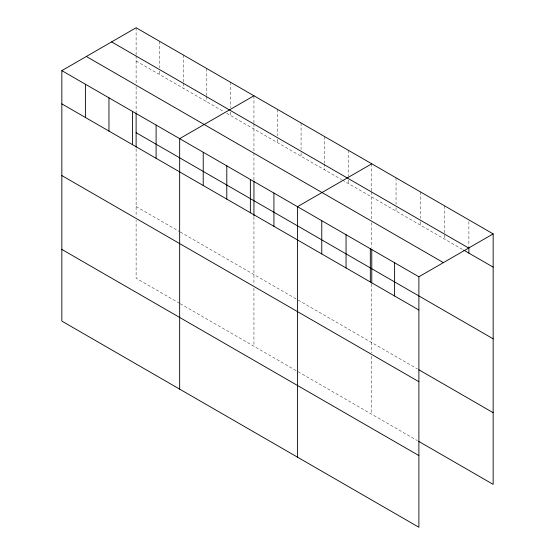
<?xml version="1.0" encoding="UTF-8"?>
<svg xmlns="http://www.w3.org/2000/svg" width="555" height="555" viewBox="0 0 555 555"><rect width="100%" height="100%" fill="white"/><g stroke="black" fill="none" stroke-linecap="round" stroke-linejoin="round"><path stroke-width="0.42" stroke-dasharray="2.77 2.08" d="M136.114 60.995L223.748 111.59M226.697 113.289L341.575 179.619M342.31 180.042L462.995 249.722M136.114 206.543L179.563 231.622M180.299 232.052L297.39 299.651M298.125 300.075L417.381 368.929M179.563 303.314L136.114 278.228L136.114 220.196M180.299 303.738L297.39 371.337M298.125 371.76L417.381 440.614M468.885 221.577L468.885 246.295M444.604 205.856L444.604 239.101M420.322 191.836L420.322 218.261M420.322 221.674L420.322 225.08M396.048 177.822L396.048 204.247M396.048 207.653L396.048 211.066M371.767 163.801L371.767 191.08M371.767 191.933L371.767 220.092M371.767 222.652L371.767 247.398M371.767 284.014L371.767 352.834M371.767 356.248L371.767 414.28M348.2 150.197L348.2 176.622M348.2 180.035L348.2 183.441M324.633 136.592L324.633 163.017M324.633 163.871L324.633 169.837M301.074 122.988L301.074 149.413M301.074 152.819L301.074 156.232M277.507 109.384L277.507 135.808M277.507 139.215L277.507 142.628M253.94 95.779L253.94 123.057M253.94 123.904L253.94 152.063M253.94 152.916L253.94 180.222M253.94 216.838L253.94 284.805M253.94 288.218L253.94 346.251M230.374 82.168L230.374 107.746M230.374 112.006L230.374 115.419M206.807 68.563L206.807 95.842M206.807 96.695L206.807 101.808M183.247 54.959L183.247 82.237M183.247 83.09L183.247 88.203M159.68 41.354L159.68 67.779M159.68 71.193L159.68 74.599M136.114 27.75L136.114 55.028M136.114 55.882L136.114 84.034M136.114 86.594L136.114 112.2M136.114 148.809L136.114 216.783"/><path stroke-width="0.83" d="M61.841 70.631L418.886 276.772L418.886 527.25L61.841 321.109L61.841 70.631L136.114 27.75L493.159 233.891L493.159 484.369L418.852 441.468M253.94 95.779L179.66 138.66L179.66 389.138M371.767 163.801L297.487 206.689L297.487 457.16M418.886 276.772L493.159 233.891M111.604 41.902L468.649 248.043M463.73 250.145L493.159 267.135M86.351 56.485L443.396 262.619M136.114 132.68L493.159 338.821M61.841 103.875L418.886 310.016M418.852 369.776L493.159 412.677M61.841 175.567L418.886 381.701M61.841 249.424L418.886 455.565M468.885 247.148L468.885 253.115M394.605 262.758L394.605 296.002M371.767 249.105L371.767 283.168M370.324 248.737L370.324 281.982M346.049 234.723L346.049 267.968M321.768 220.703L321.768 253.947M273.927 193.078L273.927 226.322M253.94 181.076L253.94 215.985M250.361 179.473L250.361 212.718M226.794 165.869L226.794 199.113M203.227 152.264L203.227 185.509M156.101 125.055L156.101 158.3M136.114 113.053L136.114 147.117M132.534 111.451L132.534 144.695M108.967 97.846L108.967 131.091M85.401 84.242L85.401 117.487"/></g></svg>
